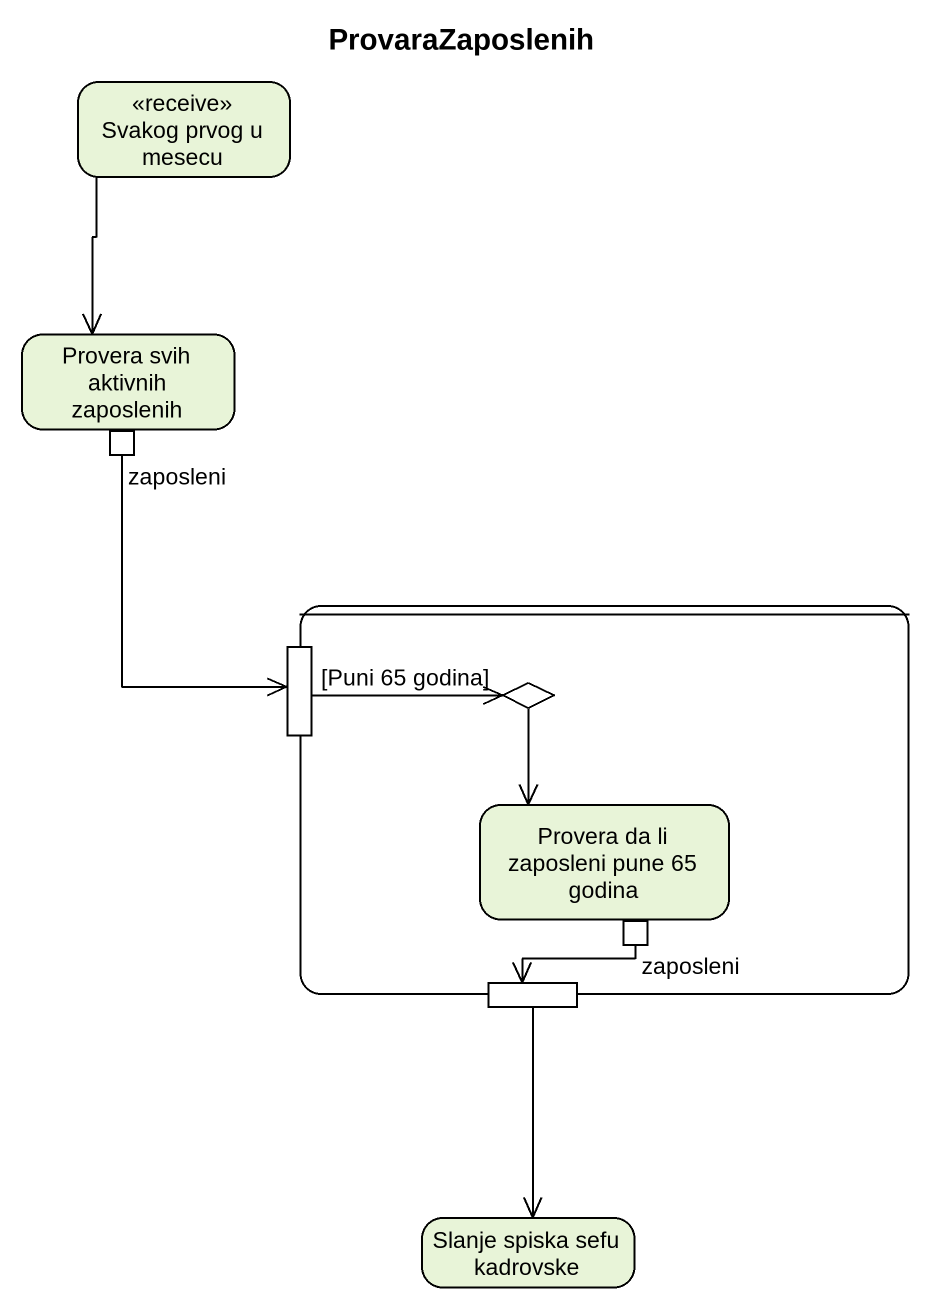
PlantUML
@startuml
title ProvaraZaposlenih
hide empty description
state "Svakog prvog u mesecu" as Svakog_prvog_u_mesecu <<receive>>
state "Provera svih aktivnih zaposlenih" as Provera_svih_aktivnih {
  state zaposleni <<outputPin>>
}
state " " as state1 {
  state pin1 <<inputPin>>
  state choice1 <<choice>>
  state "Provera da li zaposleni pune 65 godina" as Provera_da_li_zaposleni {
    state "zaposleni" as zaposleni_2 <<outputPin>>
  }
  state pin2 <<inputPin>>
}
state "Slanje spiska sefu kadrovske" as Slanje_spiska_sefu_kadrovske
Svakog_prvog_u_mesecu --> Provera_svih_aktivnih
zaposleni --> pin1
pin1 -right-> choice1 : [Puni 65 godina]
choice1 --> Provera_da_li_zaposleni
zaposleni_2 --> pin2
pin2 --> Slanje_spiska_sefu_kadrovske
@enduml
